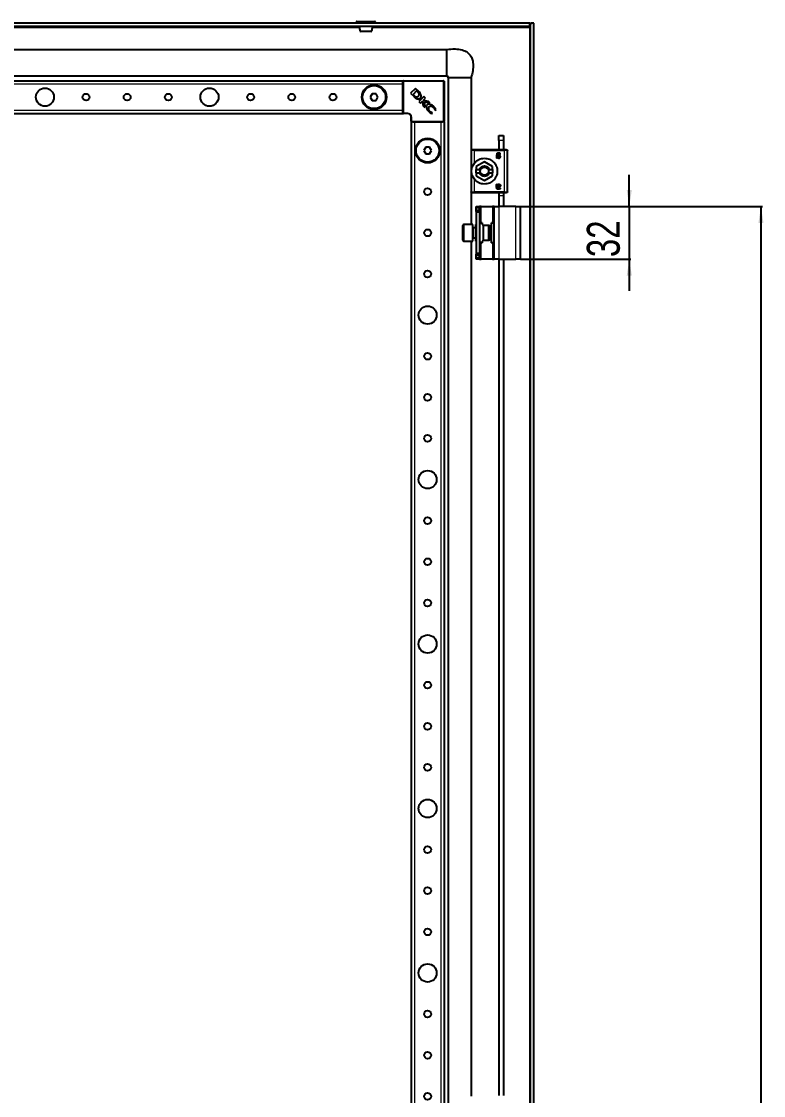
# Model space of a CAD drawing. Header units: millimetres. Extents: x -469 to 1511, y -1228 to 1043.
# Drawn here: x 1060 to 1511, y 203 to 856 of the extents above; entities that cross this region are included whole.
import ezdxf

# ---------------------------------------------------------------- set-up
doc = ezdxf.new("R2010")
doc.units = ezdxf.units.MM
doc.layers.add('FORMAT', color=7, linetype='Continuous')
doc.styles.add('SLDTEXTSTYLE0', font='TXT', dxfattribs={"width": 0.75})
doc.dimstyles.new('SLDDIMSTYLE0', dxfattribs={"dimtxt": 20, "dimasz": 10, "dimexe": 0, "dimexo": 0.0625, "dimgap": 5, "dimtad": 2, "dimdec": 1, "dimrnd": 1e-09, "dimzin": 12, "dimdsep": 46, "dimtxsty": 'SLDTEXTSTYLE0', "dimsah": 1, "dimcen": 0.09, "dimadec": 0, "dimazin": 3, "dimtfac": 1, "dimtofl": 0, "dimtmove": 0, "dimatfit": 3, "dimfxl": 0, "dimfrac": 2, "dimtolj": 1, "dimtzin": 12, "dimarcsym": 0})
doc.dimstyles.new('SLDDIMSTYLE1', dxfattribs={"dimtxt": 20, "dimasz": 10, "dimexe": 0, "dimexo": 0.0625, "dimgap": 5, "dimtad": 2, "dimdec": 1, "dimrnd": 1e-09, "dimzin": 12, "dimdsep": 46, "dimtxsty": 'SLDTEXTSTYLE0', "dimsah": 1, "dimcen": 0.09, "dimadec": 0, "dimazin": 3, "dimtfac": 1, "dimtmove": 0, "dimatfit": 0, "dimfxl": 0, "dimfrac": 2, "dimtolj": 1, "dimtzin": 12, "dimarcsym": 0})

# ---------------------------------------------------------------- blocks, each defined once
blk = doc.blocks.new('_D_5')
at = {"layer": 'FORMAT'}
for p, q in [((1363.44, 743.52), (1510.44, 743.52)), ((1509.44, 743.52), (1509.44, -988.48)), ((1363.44, -988.48), (1510.44, -988.48))]:
    blk.add_line(p, q, dxfattribs=at)
for points in [[(1509.44, 743.52), (1507.9, 733.52), (1510.98, 733.52)], [(1509.44, -988.48), (1510.98, -978.48), (1507.9, -978.48)]]:
    blk.add_solid(points, dxfattribs=at)
at = {"layer": 'FORMAT', "insert": (1483.66, -152.03), "char_height": 20, "attachment_point": 1, "rotation": 90, "style": 'SLDTEXTSTYLE0'}
blk.add_mtext('1732', dxfattribs=at)
blk = doc.blocks.new('_D_6')
at = {"layer": 'FORMAT'}
for p, q in [((1429.44, 743.52), (1429.44, 762.75)), ((1363.44, 743.52), (1430.44, 743.52)), ((1429.44, 743.52), (1429.44, 711.52)), ((1363.44, 711.52), (1430.44, 711.52)), ((1429.44, 711.52), (1429.44, 692.29))]:
    blk.add_line(p, q, dxfattribs=at)
for points in [[(1429.44, 743.52), (1430.98, 753.52), (1427.9, 753.52)], [(1429.44, 711.52), (1427.9, 701.52), (1430.98, 701.52)]]:
    blk.add_solid(points, dxfattribs=at)
at = {"layer": 'FORMAT', "insert": (1403.66, 712.74), "char_height": 20, "attachment_point": 1, "rotation": 90, "style": 'SLDTEXTSTYLE0'}
blk.add_mtext('32', dxfattribs=at)

msp = doc.modelspace()

# ---------------------------------------------------------------- linework, layer by layer
at = {"color": 7, "linetype": 'Continuous', "lineweight": 25}
for p, q in [((1263.68, 855.77), (1263.68, 855.02)), ((1263.93, 856.02), (1272.44, 856.02)), ((1272.44, 856.02), (1274.93, 856.02)), ((1275.18, 855.02), (1275.18, 855.77)), ((1369.13, 855.02), (779.73, 855.02)), ((1369.13, 853.02), (779.73, 853.02)), ((1369.04, 853.02), (1368.83, 852.42)), ((1369.13, 853.02), (1369.13, 855.02)), ((1371.43, 855.02), (1369.43, 855.02)), ((1369.43, -1099.98), (1369.43, 855.02)), ((1371.43, -1099.98), (1371.43, 855.02)), ((830.43, 839.02), (1318.43, 839.02)), ((830.43, 823.02), (1318.43, 823.02)), ((856.93, 820.02), (1291.93, 820.02)), ((1291.93, 819.72), (1291.93, 820.02)), ((1291.93, 819.07), (1291.93, 819.72)), ((1291.93, 818.02), (1291.93, 819.07)), ((1291.93, 802.02), (1291.93, 818.02)), ((1292.23, 820.02), (1316.63, 820.02)), ((1316.93, 819.72), (1316.93, 795.32)), ((1319.43, 822.02), (1319.43, -1066.98)), ((1333.43, 822.02), (1333.43, 777.7)), ((1273.28, 812.02), (1272.12, 810.02)), ((1272.12, 810.02), (1273.28, 808.02)), ((1275.59, 812.02), (1273.28, 812.02)), ((1276.74, 810.02), (1275.59, 812.02)), ((1275.59, 808.02), (1276.74, 810.02)), ((1299.54, 815.37), (1296.58, 812.41)), ((1296.58, 812.41), (1298.47, 810.53)), ((1300.24, 813.85), (1298.06, 811.67)), ((1298.06, 811.67), (1298.74, 811.01)), ((1298.47, 810.53), (1298.49, 810.51)), ((1301.53, 813.38), (1299.54, 815.37)), ((1300.98, 813.13), (1300.24, 813.85)), ((1304.54, 810.37), (1301.58, 807.41)), ((1305.59, 809.32), (1304.54, 810.37)), ((1273.28, 808.02), (1275.59, 808.02)), ((1301.58, 807.41), (1302.64, 806.35)), ((1302.64, 806.35), (1303.88, 807.6)), ((1303.88, 807.6), (1304.06, 804.94)), ((1304.06, 804.94), (1305.34, 803.65)), ((1304.2, 807.93), (1305.59, 809.32)), ((1307.47, 807.45), (1304.2, 807.93)), ((1305.17, 807.12), (1308.26, 806.65)), ((1305.34, 803.65), (1305.17, 807.12)), ((1308.26, 806.65), (1307.47, 807.45)), ((856.93, 800.02), (1291.93, 800.02)), ((1291.93, 800.97), (1291.93, 802.02)), ((1291.93, 800.32), (1291.93, 800.97)), ((1291.93, 800.02), (1291.93, 800.32)), ((1294.93, 800.02), (1292.23, 800.02)), ((1296.93, 795.32), (1296.93, 798.02)), ((1309.31, 800.02), (1309.82, 800.27)), ((1309.82, 800.27), (1309.71, 800.38)), ((1311.25, 802.22), (1311.39, 802.08)), ((1311.39, 802.08), (1312.07, 802.42)), ((1296.93, 795.02), (1296.93, -1039.98)), ((1296.93, 795.02), (1297.23, 795.02)), ((1297.88, 795.02), (1297.23, 795.02)), ((1297.88, 795.02), (1298.93, 795.02)), ((1298.93, 795.02), (1314.93, 795.02)), ((1314.93, 795.02), (1315.99, 795.02)), ((1316.63, 795.02), (1315.99, 795.02)), ((1316.63, 795.02), (1316.93, 795.02)), ((1316.93, 795.02), (1316.93, -1039.98)), ((1350.13, 786.72), (1353.13, 786.72)), ((1350.13, 783.72), (1350.13, 786.72)), ((1350.13, 783.72), (1350.13, 778.02)), ((1353.13, 786.72), (1353.13, 783.72)), ((1353.13, 783.72), (1353.13, 778.02)), ((1305.78, 779.52), (1304.62, 777.52)), ((1304.62, 777.52), (1305.78, 775.52)), ((1308.09, 779.52), (1305.78, 779.52)), ((1309.24, 777.52), (1308.09, 779.52)), ((1308.09, 775.52), (1309.24, 777.52)), ((1333.43, 777.52), (1333.43, 752.52)), ((1353.43, 778.02), (1335.43, 778.02)), ((1354.03, 778.02), (1353.78, 778.02)), ((1355.43, 752.52), (1355.43, 777.52)), ((1305.78, 775.52), (1308.09, 775.52)), ((1341.43, 770.74), (1336.48, 767.88)), ((1346.38, 767.88), (1341.43, 770.74)), ((1348.87, 774.98), (1348.87, 773.11)), ((1349.33, 773.11), (1349.33, 773.39)), ((1349.73, 773.09), (1349.33, 773.39)), ((1349.4, 774.73), (1349.4, 774.95)), ((1349.78, 774.73), (1349.4, 774.73)), ((1349.4, 774.37), (1349.83, 774.37)), ((1349.4, 773.79), (1349.4, 774.37)), ((1334.26, 768.15), (1335.77, 770.4)), ((1336.48, 767.88), (1336.48, 766.02)), ((1336.48, 764.02), (1336.48, 766.02)), ((1336.48, 766.02), (1338.44, 766.02)), ((1336.48, 764.02), (1336.48, 762.16)), ((1336.48, 764.02), (1338.44, 764.02)), ((1339.14, 766.02), (1338.44, 766.02)), ((1338.44, 764.02), (1339.14, 764.02)), ((1344.42, 766.02), (1343.72, 766.02)), ((1343.72, 764.02), (1344.42, 764.02)), ((1344.42, 766.02), (1346.38, 766.02)), ((1344.42, 764.02), (1346.38, 764.02)), ((1346.38, 766.02), (1346.38, 767.88)), ((1346.38, 766.02), (1346.38, 764.02)), ((1346.38, 762.16), (1346.38, 764.02)), ((1335.77, 759.64), (1334.26, 761.9)), ((1336.48, 762.16), (1341.43, 759.31)), ((1341.43, 759.31), (1346.38, 762.16)), ((1333.43, 752.35), (1333.43, 732.52)), ((1335.43, 752.02), (1353.43, 752.02)), ((1348.87, 755.06), (1348.87, 756.93)), ((1349.33, 756.93), (1349.33, 756.65)), ((1349.4, 755.67), (1349.4, 756.26)), ((1349.83, 755.67), (1349.4, 755.67)), ((1349.78, 755.32), (1349.4, 755.32)), ((1349.4, 755.32), (1349.4, 755.1)), ((1350.13, 752.09), (1350.13, 750.22)), ((1353.13, 752.09), (1353.13, 750.22)), ((1353.78, 752.02), (1354.03, 752.02)), ((1350.13, 750.22), (1350.13, 743.52)), ((1353.13, 750.22), (1353.13, 743.52)), ((1336.43, 743.52), (1338.43, 743.52)), ((1336.43, 742.52), (1336.43, 743.52)), ((1336.43, 741.52), (1336.43, 742.52)), ((1336.43, 740.52), (1336.43, 741.52)), ((1338.43, 740.52), (1336.43, 740.52)), ((1336.43, 740.52), (1336.43, 740.02)), ((1338.43, 740.02), (1336.43, 740.02)), ((1336.43, 740.02), (1336.43, 715.02)), ((1338.43, 743.52), (1338.43, 742.52)), ((1339.43, 743.52), (1338.43, 743.52)), ((1338.43, 741.52), (1338.43, 742.52)), ((1338.43, 741.52), (1338.43, 740.52)), ((1338.43, 740.52), (1338.43, 740.02)), ((1338.43, 740.02), (1338.43, 715.02)), ((1339.43, 743.52), (1346.43, 743.52)), ((1347.43, 743.52), (1346.43, 743.52)), ((1347.43, 743.52), (1350.43, 743.52)), ((1347.43, 711.52), (1347.43, 743.52)), ((1360.43, 743.52), (1350.43, 743.52)), ((1360.43, 743.52), (1363.43, 743.52)), ((1363.43, 711.52), (1363.43, 743.52)), ((1328.43, 725.27), (1328.43, 731.92)), ((1334.43, 732.52), (1329.03, 732.52)), ((1334.43, 724.96), (1334.43, 732.52)), ((1336.43, 732.52), (1335.93, 732.52)), ((1335.93, 732.52), (1335.93, 731.31)), ((1338.43, 733.52), (1339.43, 733.52)), ((1340.13, 733.52), (1339.43, 733.52)), ((1340.13, 733.52), (1340.13, 733.07)), ((1344.07, 732.02), (1340.93, 732.02)), ((1340.93, 723.02), (1340.93, 732.02)), ((1344.93, 731.52), (1344.07, 732.02)), ((1344.07, 723.02), (1344.07, 732.02)), ((1344.93, 723.52), (1344.93, 731.52)), ((1345.73, 721.52), (1345.73, 733.52)), ((1346.43, 733.52), (1345.73, 733.52)), ((1346.43, 733.52), (1347.43, 733.52)), ((1328.43, 723.12), (1328.43, 725.27)), ((1334.43, 722.52), (1334.43, 724.96)), ((1335.93, 730.52), (1334.68, 730.52)), ((1335.93, 731.31), (1335.93, 722.52)), ((1329.03, 722.52), (1334.43, 722.52)), ((1333.43, 722.52), (1333.43, 202.7)), ((1334.68, 724.52), (1335.93, 724.52)), ((1335.93, 722.52), (1336.43, 722.52)), ((1339.43, 721.52), (1338.43, 721.52)), ((1339.43, 721.52), (1340.13, 721.52)), ((1340.13, 721.97), (1340.13, 721.52)), ((1340.93, 723.02), (1344.07, 723.02)), ((1344.07, 723.02), (1344.93, 723.52)), ((1345.73, 721.52), (1346.43, 721.52)), ((1347.43, 721.52), (1346.43, 721.52)), ((1338.43, 715.02), (1336.43, 715.02)), ((1336.43, 715.02), (1336.43, 714.52)), ((1336.43, 713.52), (1336.43, 714.52)), ((1336.43, 714.52), (1338.43, 714.52)), ((1336.43, 712.52), (1336.43, 713.52)), ((1336.43, 711.52), (1336.43, 712.52)), ((1338.43, 715.02), (1338.43, 714.52)), ((1338.43, 714.52), (1338.43, 713.52)), ((1338.43, 712.52), (1338.43, 713.52)), ((1338.43, 712.52), (1338.43, 711.52)), ((1338.43, 711.52), (1336.43, 711.52)), ((1338.43, 711.52), (1339.43, 711.52)), ((1346.43, 711.52), (1339.43, 711.52)), ((1346.43, 711.52), (1347.43, 711.52)), ((1350.43, 711.52), (1347.43, 711.52)), ((1350.13, 711.52), (1350.13, 203.02)), ((1350.43, 711.52), (1360.43, 711.52)), ((1353.13, 711.52), (1353.13, 203.02)), ((1363.43, 711.52), (1360.43, 711.52))]:
    msp.add_line(p, q, dxfattribs=at)
at = {"color": 8, "linetype": 'Continuous', "lineweight": 18}
for p, q in [((1272.58, 855.77), (1263.68, 855.77)), ((1275.18, 855.77), (1272.58, 855.77)), ((883.4, 852.42), (1265.46, 852.42)), ((1273.4, 852.42), (1368.83, 852.42)), ((1368.83, 852.42), (1368.83, -1097.38)), ((856.93, 818.02), (1291.93, 818.02)), ((1292.23, 819.72), (1291.93, 819.72)), ((1292.23, 819.72), (1292.23, 820.02)), ((1292.23, 819.72), (1292.23, 800.32)), ((1316.63, 819.72), (1292.23, 819.72)), ((1316.63, 819.72), (1316.63, 820.02)), ((1316.63, 795.32), (1316.63, 819.72)), ((1316.63, 819.72), (1316.93, 819.72)), ((856.93, 802.02), (1291.93, 802.02)), ((1292.23, 800.32), (1291.93, 800.32)), ((1292.23, 800.32), (1294.93, 800.32)), ((1292.23, 800.02), (1292.23, 800.32)), ((1294.93, 800.02), (1294.93, 800.32)), ((1296.93, 798.02), (1297.23, 798.02)), ((1297.23, 798.02), (1297.23, 795.32)), ((1297.23, 795.32), (1296.93, 795.32)), ((1297.23, 795.32), (1316.63, 795.32)), ((1297.23, 795.02), (1297.23, 795.32)), ((1298.93, 795.02), (1298.93, -1039.98)), ((1314.93, 795.02), (1314.93, -1039.98)), ((1316.63, 795.02), (1316.63, 795.32)), ((1316.93, 795.32), (1316.63, 795.32)), ((1353.13, 783.72), (1350.13, 783.72)), ((1335.43, 770.08), (1335.43, 777.52)), ((1335.43, 777.52), (1353.43, 777.52)), ((1353.43, 777.52), (1353.43, 752.52)), ((1335.43, 752.52), (1335.43, 759.96)), ((1341.43, 762.52), (1341.43, 761.87)), ((1353.43, 752.52), (1335.43, 752.52)), ((1350.13, 750.22), (1353.13, 750.22)), ((1338.43, 742.52), (1336.43, 742.52)), ((1336.43, 741.52), (1338.43, 741.52)), ((1339.43, 733.52), (1339.43, 743.52)), ((1346.43, 743.52), (1346.43, 733.52)), ((1350.43, 711.52), (1350.43, 743.52)), ((1360.43, 711.52), (1360.43, 743.52)), ((1329.03, 732.52), (1329.03, 724.96)), ((1329.03, 724.96), (1329.03, 722.52)), ((1334.68, 730.52), (1334.68, 724.52)), ((1339.43, 711.52), (1339.43, 721.52)), ((1346.43, 721.52), (1346.43, 711.52)), ((1338.43, 713.52), (1336.43, 713.52)), ((1336.43, 712.52), (1338.43, 712.52))]:
    msp.add_line(p, q, dxfattribs=at)
at = {"color": 7, "linetype": 'Continuous', "lineweight": 25}
for centre, radius in [((1274.43, 810.02), 7.5), ((1274.43, 810.02), 7), ((1074.43, 810.02), 5.5), ((1099.43, 810.02), 2.1), ((1124.43, 810.02), 2.1), ((1149.43, 810.02), 2.1), ((1174.43, 810.02), 5.5), ((1199.43, 810.02), 2.1), ((1224.43, 810.02), 2.1), ((1249.43, 810.02), 2.1), ((1306.93, 777.52), 7.5), ((1306.93, 777.52), 7), ((1306.93, 752.52), 2.1), ((1306.93, 727.52), 2.1), ((1306.93, 702.52), 2.1), ((1306.93, 677.52), 5.5), ((1306.93, 652.52), 2.1), ((1306.93, 627.52), 2.1), ((1306.93, 602.52), 2.1), ((1306.93, 577.52), 5.5), ((1306.93, 552.52), 2.1), ((1306.93, 527.52), 2.1), ((1306.93, 502.52), 2.1), ((1306.93, 477.52), 5.5), ((1306.93, 452.52), 2.1), ((1306.93, 427.52), 2.1), ((1306.93, 402.52), 2.1), ((1306.93, 377.52), 5.5), ((1306.93, 352.52), 2.1), ((1306.93, 327.52), 2.1), ((1306.93, 302.52), 2.1), ((1306.93, 277.52), 5.5), ((1306.93, 252.52), 2.1), ((1306.93, 227.52), 2.1), ((1306.93, 202.52), 2.1)]:
    msp.add_circle(centre, radius, dxfattribs=at)
for centre, radius, start, end in [((1263.93, 855.77), 0.25, 90, 180), ((1274.93, 855.77), 0.25, 0, 90), ((1266.32, 850.52), 0.5, 195.24646, 270.04596), ((1272.54, 850.52), 0.5, 269.96367, 344.83397), ((1292.23, 819.72), 0.3, 90, 180), ((1316.63, 819.72), 0.3, 0, 90), ((1296.51, 808.95), 6.12, 36.98881, 43.07444), ((1298.32, 809.72), 4.87, 20.34448, 48.77765), ((1309.34, 802.95), 1.94, 143.30966, 232.34638), ((1308.94, 802.51), 1.97, 38.45405, 125.887), ((1292.23, 800.32), 0.3, 180, 270), ((1294.93, 798.02), 2, 0, 90), ((1297.23, 795.32), 0.3, 180, 270), ((1316.63, 795.32), 0.3, 270, 0), ((1329.03, 731.92), 0.6, 90, 180), ((1334.68, 730.77), 0.25, 180, 270), ((1329.03, 723.12), 0.6, 180, 270), ((1334.68, 724.27), 0.25, 90, 180)]:
    msp.add_arc(centre, radius, start, end, dxfattribs=at)
at = {"color": 8, "linetype": 'Continuous', "lineweight": 18}
msp.add_arc((1294.93, 798.02), 2.3, 0, 90, dxfattribs=at)
at = {"color": 7, "linetype": 'Continuous', "lineweight": 25}
for points, knots in [([(1265.41, 853.02), (1265.41, 852.89), (1265.43, 851.97), (1265.65, 851.11), (1265.84, 850.37)], [0, 0, 0, 0, 0.14185, 1, 1, 1, 1]), ([(1272.51, 850.02), (1272.52, 850.02), (1272.56, 850.02), (1272.28, 850.02), (1271.76, 850.02), (1271.04, 850.02), (1270.19, 850.02), (1269.13, 850.02), (1268.1, 850.02), (1267.22, 850.02), (1266.61, 850.02), (1266.31, 850.02), (1266.35, 850.02), (1266.36, 850.02)], [0, 0, 0, 0, 0.03384, 0.141254, 0.248698, 0.315774, 0.423314, 0.530846, 0.63821, 0.745706, 0.853372, 0.960917, 1, 1, 1, 1]), ([(1273.02, 850.37), (1273.21, 851.11), (1273.43, 851.97), (1273.45, 852.89), (1273.45, 853.02)], [0, 0, 0, 0, 0.85815, 1, 1, 1, 1]), ([(1368.83, 852.42), (1368.88, 852.58), (1368.93, 852.73), (1369.03, 852.96), (1369.08, 853.02), (1369.13, 853.02)], [0, 0, 0, 0, 0.5, 0.5, 1, 1, 1, 1]), ([(1369.43, 855.02), (1369.41, 854.64), (1369.37, 854.07), (1369.19, 853.5), (1369.13, 853.3)], [0, 0, 0, 0, 0.662931, 1, 1, 1, 1]), ([(1318.43, 839.02), (1320.16, 839.19), (1323.3, 839.49), (1327.63, 838.98), (1331.06, 837.55), (1333.27, 835.23), (1334.36, 832.47), (1334.68, 829.42), (1334.38, 825.86), (1333.77, 823.37), (1333.43, 822.02)], [0, 0, 0, 0, 0.1767131, 0.3209108, 0.4403077, 0.5483696, 0.6373998, 0.7388783, 0.8585434, 1, 1, 1, 1]), ([(1318.43, 839.02), (1318.43, 838.99), (1318.43, 838.93), (1318.43, 838.28), (1318.43, 836.82), (1318.43, 834.63), (1318.43, 832.63), (1318.43, 831.02), (1318.43, 829.41), (1318.43, 827.41), (1318.43, 825.23), (1318.43, 823.72), (1318.43, 823.32), (1318.43, 823.18)], [0, 0, 0, 0, 0.069165, 0.1363, 0.267291, 0.398282, 0.465417, 0.534583, 0.603748, 0.670883, 0.801874, 0.932865, 1, 1, 1, 1]), ([(1318.43, 823.18), (1318.53, 823.17), (1318.67, 823.15), (1318.83, 823.08), (1318.91, 823.03), (1318.97, 822.96), (1319.01, 822.89), (1319.04, 822.82), (1319.1, 822.64), (1319.27, 822.56), (1319.42, 822.33), (1319.45, 822.13), (1319.47, 822.02)], [0, 0, 0, 0, 0.146823, 0.202041, 0.247643, 0.28691, 0.323569, 0.360785, 0.40083, 0.628513, 0.79432, 1, 1, 1, 1]), ([(1319.43, 822.02), (1319.28, 822.25), (1319.02, 822.65), (1318.61, 822.91), (1318.43, 823.02)], [0, 0, 0, 0, 0.561561, 1, 1, 1, 1]), ([(1319.55, 822.02), (1319.58, 822.02), (1319.66, 822.02), (1320.11, 822.02), (1320.41, 822.02)], [0, 0, 0, 0, 0.350861, 1, 1, 1, 1]), ([(1298.49, 810.51), (1298.56, 810.43), (1298.72, 810.28), (1298.89, 810.13), (1298.97, 810.05)], [0, 0, 0, 0, 0.486421, 1, 1, 1, 1]), ([(1298.74, 811.01), (1298.94, 810.82), (1299.3, 810.47), (1299.84, 810.15), (1300.29, 810.08), (1300.63, 810.15), (1300.99, 810.34), (1301.2, 810.54), (1301.31, 810.64)], [0, 0, 0, 0, 0.2746757, 0.5030419, 0.607381, 0.7165791, 0.8434117, 1, 1, 1, 1]), ([(1298.97, 810.05), (1299.12, 809.91), (1299.39, 809.67), (1299.68, 809.46), (1299.82, 809.37)], [0, 0, 0, 0, 0.55183, 1, 1, 1, 1]), ([(1299.82, 809.37), (1300.02, 809.26), (1300.41, 809.06), (1301.04, 808.94), (1301.64, 808.98), (1302.17, 809.18), (1302.61, 809.54), (1302.9, 810.05), (1303.01, 810.71), (1302.93, 811.17), (1302.89, 811.41)], [0, 0, 0, 0, 0.138091, 0.265455, 0.384013, 0.496103, 0.605759, 0.71979, 0.847662, 1, 1, 1, 1]), ([(1301.31, 810.64), (1301.41, 810.74), (1301.57, 810.91), (1301.75, 811.19), (1301.85, 811.46), (1301.85, 811.79), (1301.69, 812.19), (1301.51, 812.47), (1301.4, 812.63)], [0, 0, 0, 0, 0.176808, 0.319231, 0.43938, 0.552395, 0.749205, 1, 1, 1, 1]), ([(1306.67, 805.36), (1306.53, 805.19), (1306.25, 804.86), (1306.09, 804.16), (1306.22, 803.29), (1306.78, 802.21), (1307.42, 801.52), (1307.79, 801.13)], [0, 0, 0, 0, 0.1305321, 0.2660311, 0.4239974, 0.666819, 1, 1, 1, 1]), ([(1310.84, 804.15), (1310.47, 804.48), (1309.77, 805.1), (1308.6, 805.65), (1307.66, 805.79), (1307.02, 805.63), (1306.79, 805.45), (1306.67, 805.36)], [0, 0, 0, 0, 0.315674, 0.58952, 0.813199, 0.909026, 1, 1, 1, 1]), ([(1310.48, 803.74), (1310.7, 803.48), (1311.07, 803.03), (1311.2, 802.46), (1311.25, 802.22)], [0, 0, 0, 0, 0.579608, 1, 1, 1, 1]), ([(1312.07, 802.42), (1311.89, 802.76), (1311.55, 803.39), (1311.06, 803.91), (1310.84, 804.15)], [0, 0, 0, 0, 0.5368, 1, 1, 1, 1]), ([(1307.79, 801.13), (1308.06, 800.88), (1308.52, 800.45), (1309.07, 800.15), (1309.31, 800.02)], [0, 0, 0, 0, 0.5776526, 1, 1, 1, 1]), ([(1309.71, 800.38), (1309.39, 800.52), (1308.82, 800.79), (1308.36, 801.22), (1308.15, 801.41)], [0, 0, 0, 0, 0.547643, 1, 1, 1, 1]), ([(1349.99, 776.02), (1349.84, 776.01), (1349.61, 776), (1349.33, 775.91), (1349.15, 775.79), (1349.01, 775.62), (1348.89, 775.35), (1348.88, 775.13), (1348.87, 774.98)], [0, 0, 0, 0, 0.2500888, 0.3824952, 0.5002586, 0.6221632, 0.7501335, 1, 1, 1, 1]), ([(1348.87, 773.11), (1348.87, 773.1), (1348.88, 773.08), (1348.89, 773.07), (1348.92, 773.04), (1348.99, 773.02), (1349.06, 773.02), (1349.1, 773.02)], [0, 0, 0, 0, 0.124881, 0.183376, 0.250934, 0.500336, 1, 1, 1, 1]), ([(1349.1, 773.02), (1349.15, 773.02), (1349.22, 773.02), (1349.29, 773.04), (1349.32, 773.06), (1349.33, 773.08), (1349.33, 773.1), (1349.33, 773.11)], [0, 0, 0, 0, 0.499718, 0.749437, 0.810587, 0.875078, 1, 1, 1, 1]), ([(1349.33, 773.39), (1349.46, 773.28), (1349.64, 773.11), (1349.92, 773), (1350.08, 772.97), (1350.17, 772.96), (1350.21, 772.96)], [0, 0, 0, 0, 0.499113, 0.749325, 0.874665, 1, 1, 1, 1]), ([(1349.4, 774.95), (1349.41, 775.03), (1349.41, 775.17), (1349.47, 775.34), (1349.55, 775.45), (1349.65, 775.53), (1349.78, 775.58), (1349.91, 775.61), (1350, 775.61), (1350.04, 775.61)], [0, 0, 0, 0, 0.250023, 0.382539, 0.499802, 0.620838, 0.749652, 0.874777, 1, 1, 1, 1]), ([(1350.12, 773.37), (1350.05, 773.38), (1349.91, 773.39), (1349.65, 773.53), (1349.5, 773.68), (1349.4, 773.79)], [0, 0, 0, 0, 0.249939, 0.499864, 1, 1, 1, 1]), ([(1351.17, 773.81), (1351.16, 773.88), (1351.15, 774.04), (1351.06, 774.26), (1350.9, 774.44), (1350.64, 774.6), (1350.25, 774.71), (1349.94, 774.72), (1349.78, 774.73)], [0, 0, 0, 0, 0.1250486, 0.2498861, 0.3708558, 0.4998199, 0.7496086, 1, 1, 1, 1]), ([(1349.83, 774.37), (1349.93, 774.37), (1350.11, 774.36), (1350.34, 774.3), (1350.48, 774.21), (1350.58, 774.11), (1350.63, 773.98), (1350.64, 773.89), (1350.64, 773.84)], [0, 0, 0, 0, 0.279652, 0.500248, 0.629485, 0.750186, 0.875763, 1, 1, 1, 1]), ([(1351.05, 775.52), (1351.05, 775.58), (1351.05, 775.66), (1350.98, 775.75), (1350.85, 775.84), (1350.52, 775.97), (1350.2, 776), (1349.99, 776.02)], [0, 0, 0, 0, 0.124693, 0.187182, 0.249773, 0.500039, 1, 1, 1, 1]), ([(1350.04, 775.61), (1350.2, 775.59), (1350.44, 775.56), (1350.7, 775.44), (1350.82, 775.37), (1350.89, 775.33), (1350.93, 775.32), (1350.95, 775.32)], [0, 0, 0, 0, 0.4987, 0.749508, 0.874949, 0.946783, 1, 1, 1, 1]), ([(1350.64, 773.84), (1350.63, 773.78), (1350.62, 773.68), (1350.56, 773.56), (1350.5, 773.49), (1350.41, 773.43), (1350.32, 773.4), (1350.22, 773.38), (1350.16, 773.38), (1350.12, 773.37)], [0, 0, 0, 0, 0.249168, 0.373635, 0.49939, 0.619394, 0.749656, 0.87477, 1, 1, 1, 1]), ([(1350.21, 772.96), (1350.33, 772.97), (1350.51, 772.98), (1350.74, 773.07), (1350.89, 773.16), (1351.02, 773.29), (1351.14, 773.5), (1351.16, 773.68), (1351.17, 773.81)], [0, 0, 0, 0, 0.25007, 0.379181, 0.500499, 0.62417, 0.750842, 1, 1, 1, 1]), ([(1350.95, 775.32), (1350.96, 775.32), (1350.97, 775.32), (1350.99, 775.33), (1351.01, 775.34), (1351.02, 775.37), (1351.04, 775.41), (1351.05, 775.45), (1351.05, 775.49), (1351.05, 775.51), (1351.05, 775.52)], [0, 0, 0, 0, 0.128825, 0.180169, 0.243397, 0.36986, 0.499864, 0.749649, 0.843476, 1, 1, 1, 1]), ([(1335.43, 759.96), (1335.15, 760.34), (1334.58, 761.09), (1334.02, 762.34), (1333.67, 763.62), (1333.54, 765.02), (1333.67, 766.43), (1334.02, 767.71), (1334.58, 768.95), (1335.15, 769.71), (1335.43, 770.08)], [0, 0, 0, 0, 0.125762, 0.25037, 0.375307, 0.500139, 0.62481, 0.749763, 0.874888, 1, 1, 1, 1]), ([(1348.87, 756.93), (1348.87, 756.94), (1348.88, 756.96), (1348.89, 756.98), (1348.92, 757), (1348.99, 757.02), (1349.06, 757.02), (1349.1, 757.02)], [0, 0, 0, 0, 0.124884, 0.186377, 0.250914, 0.500322, 1, 1, 1, 1]), ([(1349.99, 754.02), (1349.91, 754.02), (1349.76, 754.03), (1349.54, 754.06), (1349.33, 754.13), (1349.15, 754.25), (1349.01, 754.42), (1348.89, 754.69), (1348.88, 754.92), (1348.87, 755.06)], [0, 0, 0, 0, 0.125255, 0.250437, 0.383066, 0.500493, 0.622629, 0.75025, 1, 1, 1, 1]), ([(1349.1, 757.02), (1349.15, 757.02), (1349.21, 757.02), (1349.27, 757), (1349.3, 756.99), (1349.32, 756.98), (1349.33, 756.96), (1349.33, 756.94), (1349.33, 756.93)], [0, 0, 0, 0, 0.499162, 0.644242, 0.749698, 0.813605, 0.875217, 1, 1, 1, 1]), ([(1349.33, 756.65), (1349.46, 756.76), (1349.64, 756.93), (1349.96, 757.06), (1350.12, 757.07), (1350.21, 757.08)], [0, 0, 0, 0, 0.499364, 0.749701, 1, 1, 1, 1]), ([(1349.4, 756.26), (1349.5, 756.36), (1349.65, 756.52), (1349.88, 756.63), (1350.02, 756.66), (1350.09, 756.67), (1350.12, 756.67)], [0, 0, 0, 0, 0.499765, 0.749504, 0.874771, 1, 1, 1, 1]), ([(1349.4, 755.1), (1349.4, 755.05), (1349.41, 754.96), (1349.43, 754.83), (1349.47, 754.7), (1349.55, 754.59), (1349.65, 754.51), (1349.82, 754.44), (1349.95, 754.44), (1350.04, 754.43)], [0, 0, 0, 0, 0.125295, 0.250514, 0.383518, 0.50035, 0.621938, 0.750243, 1, 1, 1, 1]), ([(1351.17, 756.24), (1351.17, 756.2), (1351.16, 756.12), (1351.14, 755.96), (1351.06, 755.78), (1350.9, 755.6), (1350.63, 755.44), (1350.25, 755.33), (1349.94, 755.32), (1349.78, 755.32)], [0, 0, 0, 0, 0.062637, 0.125278, 0.250072, 0.374841, 0.499994, 0.749696, 1, 1, 1, 1]), ([(1350.64, 756.2), (1350.64, 756.15), (1350.63, 756.06), (1350.58, 755.93), (1350.48, 755.83), (1350.34, 755.74), (1350.11, 755.68), (1349.93, 755.67), (1349.83, 755.67)], [0, 0, 0, 0, 0.1244465, 0.2497948, 0.3699999, 0.4997343, 0.7199319, 1, 1, 1, 1]), ([(1351.05, 754.52), (1351.05, 754.49), (1351.05, 754.44), (1351.03, 754.36), (1350.98, 754.29), (1350.85, 754.2), (1350.52, 754.07), (1350.2, 754.04), (1349.99, 754.02)], [0, 0, 0, 0, 0.0626863, 0.1251726, 0.1876279, 0.2501847, 0.5003136, 1, 1, 1, 1]), ([(1350.04, 754.43), (1350.2, 754.45), (1350.51, 754.47), (1350.77, 754.68), (1350.93, 754.72), (1350.95, 754.73)], [0, 0, 0, 0, 0.498852, 0.946609, 1, 1, 1, 1]), ([(1350.12, 756.67), (1350.19, 756.66), (1350.29, 756.66), (1350.41, 756.61), (1350.49, 756.55), (1350.56, 756.48), (1350.61, 756.39), (1350.63, 756.3), (1350.64, 756.23), (1350.64, 756.2)], [0, 0, 0, 0, 0.2496231, 0.3771401, 0.499734, 0.6227303, 0.7498125, 0.8748762, 1, 1, 1, 1]), ([(1350.21, 757.08), (1350.33, 757.07), (1350.51, 757.06), (1350.74, 756.98), (1350.89, 756.88), (1351.02, 756.75), (1351.14, 756.54), (1351.16, 756.36), (1351.17, 756.24)], [0, 0, 0, 0, 0.25007, 0.379559, 0.500499, 0.624556, 0.750843, 1, 1, 1, 1]), ([(1350.95, 754.73), (1350.96, 754.73), (1350.97, 754.72), (1350.99, 754.71), (1351.01, 754.7), (1351.02, 754.68), (1351.05, 754.62), (1351.05, 754.56), (1351.05, 754.52)], [0, 0, 0, 0, 0.13107, 0.182437, 0.243796, 0.371388, 0.500442, 1, 1, 1, 1]), ([(1340.93, 732.02), (1340.76, 732.17), (1340.41, 732.48), (1340.21, 733.05), (1339.85, 733.35), (1339.51, 733.48), (1339.15, 733.45), (1338.81, 733.26), (1338.56, 732.9), (1338.47, 732.6), (1338.43, 732.45)], [0, 0, 0, 0, 0.185676, 0.371025, 0.466937, 0.562172, 0.656347, 0.751553, 0.873842, 1, 1, 1, 1]), ([(1338.43, 722.59), (1338.47, 722.44), (1338.56, 722.14), (1338.81, 721.78), (1339.15, 721.59), (1339.51, 721.56), (1339.85, 721.69), (1340.21, 721.99), (1340.41, 722.56), (1340.76, 722.87), (1340.93, 723.02)], [0, 0, 0, 0, 0.126158, 0.248447, 0.343653, 0.437828, 0.533063, 0.628975, 0.814324, 1, 1, 1, 1])]:
    msp.add_open_spline(points, degree=3, knots=knots, dxfattribs=at)
at = {"color": 8, "linetype": 'Continuous', "lineweight": 18}
msp.add_open_spline([(1265.88, 850.4), (1265.87, 850.4), (1265.82, 850.4), (1266.17, 850.4), (1266.87, 850.4), (1267.89, 850.4), (1269.08, 850.4), (1270.31, 850.4), (1271.29, 850.4), (1272.12, 850.4), (1272.72, 850.4), (1273.05, 850.4), (1273, 850.4), (1272.98, 850.4)], degree=3, knots=[0, 0, 0, 0, 0.038891, 0.14638, 0.253973, 0.361383, 0.468681, 0.576165, 0.683665, 0.750707, 0.858068, 0.965424, 1, 1, 1, 1], dxfattribs=at)
at = {"color": 7, "linetype": 'Continuous', "lineweight": 25}
for points in [[(1320.41, 822.02), (1320.74, 822.02), (1321.4, 822.02), (1322.38, 822.02), (1322.86, 822.02)], [(1322.86, 822.02), (1323.42, 822.02), (1324.55, 822.02), (1325.8, 822.02), (1326.43, 822.02)], [(1326.43, 822.02), (1327.06, 822.02), (1328.31, 822.02), (1329.44, 822.02), (1330, 822.02)], [(1330, 822.02), (1330.49, 822.02), (1331.46, 822.02), (1332.12, 822.02), (1332.45, 822.02)], [(1332.45, 822.02), (1332.74, 822.02), (1333.3, 822.02), (1333.39, 822.02), (1333.43, 822.02)], [(1333.93, 778.02), (1333.87, 778.01), (1333.74, 778), (1333.57, 777.88), (1333.45, 777.72), (1333.44, 777.59), (1333.43, 777.52)], [(1335.43, 778.02), (1335.24, 778.02), (1334.84, 778.02), (1334.35, 778.02), (1334, 778.02), (1333.95, 778.02), (1333.93, 778.02)], [(1354.93, 778.02), (1354.91, 778.02), (1354.86, 778.02), (1354.52, 778.02), (1354.02, 778.02), (1353.63, 778.02), (1353.43, 778.02)], [(1354.93, 778.02), (1355, 778.01), (1355.13, 778), (1355.29, 777.88), (1355.41, 777.72), (1355.42, 777.59), (1355.43, 777.52)], [(1335.43, 770.08), (1335.83, 770.5), (1336.62, 771.32), (1338.1, 772.19), (1339.72, 772.76), (1340.86, 772.84), (1341.43, 772.87)], [(1341.43, 772.87), (1342.46, 772.75), (1344.51, 772.52), (1347.13, 770.7), (1348.87, 768.11), (1349.49, 765.02), (1348.87, 761.94), (1347.13, 759.34), (1344.51, 757.52), (1342.46, 757.29), (1341.43, 757.17)], [(1338.44, 766.02), (1338.58, 766.32), (1338.84, 766.92), (1339.57, 767.62), (1340.45, 768.07), (1341.43, 768.22), (1342.42, 768.07), (1343.3, 767.62), (1344.02, 766.92), (1344.29, 766.32), (1344.42, 766.02)], [(1341.43, 761.87), (1341.1, 761.9), (1340.45, 761.96), (1339.57, 762.43), (1338.84, 763.12), (1338.58, 763.72), (1338.44, 764.02)], [(1339.14, 764.02), (1339.08, 764.18), (1338.96, 764.5), (1338.92, 765.02), (1338.96, 765.54), (1339.08, 765.86), (1339.14, 766.02)], [(1339.14, 766.02), (1339.26, 766.23), (1339.49, 766.66), (1340.05, 767.14), (1340.71, 767.46), (1341.19, 767.5), (1341.43, 767.52)], [(1341.43, 762.52), (1341.19, 762.54), (1340.71, 762.58), (1340.05, 762.9), (1339.49, 763.38), (1339.26, 763.81), (1339.14, 764.02)], [(1341.43, 767.52), (1341.67, 767.5), (1342.16, 767.46), (1342.82, 767.14), (1343.38, 766.66), (1343.61, 766.23), (1343.72, 766.02)], [(1344.42, 764.02), (1344.29, 763.72), (1344.02, 763.12), (1343.3, 762.43), (1342.42, 761.96), (1341.76, 761.9), (1341.43, 761.87)], [(1343.72, 764.02), (1343.61, 763.81), (1343.38, 763.38), (1342.82, 762.9), (1342.16, 762.58), (1341.67, 762.54), (1341.43, 762.52)], [(1343.72, 766.02), (1343.78, 765.86), (1343.9, 765.54), (1343.95, 765.02), (1343.9, 764.5), (1343.78, 764.18), (1343.72, 764.02)], [(1341.43, 757.17), (1340.86, 757.21), (1339.72, 757.28), (1338.1, 757.85), (1336.62, 758.72), (1335.83, 759.55), (1335.43, 759.96)], [(1333.93, 752.02), (1333.87, 752.03), (1333.74, 752.04), (1333.57, 752.16), (1333.45, 752.32), (1333.44, 752.46), (1333.43, 752.52)], [(1333.93, 752.02), (1333.95, 752.02), (1334, 752.02), (1334.35, 752.02), (1334.84, 752.02), (1335.24, 752.02), (1335.43, 752.02)], [(1353.43, 752.02), (1353.63, 752.02), (1354.02, 752.02), (1354.52, 752.02), (1354.86, 752.02), (1354.91, 752.02), (1354.93, 752.02)], [(1355.43, 752.52), (1355.42, 752.46), (1355.41, 752.32), (1355.29, 752.16), (1355.13, 752.04), (1355, 752.03), (1354.93, 752.02)]]:
    msp.add_open_spline(points, degree=3, dxfattribs=at)
at = {"color": 8, "linetype": 'Continuous', "lineweight": 18}
for points in [[(1335.43, 777.52), (1335.17, 777.52), (1334.65, 777.52), (1333.98, 777.52), (1333.52, 777.52), (1333.46, 777.52), (1333.43, 777.52)], [(1335.43, 778.02), (1335.43, 778.01), (1335.43, 778), (1335.43, 777.88), (1335.43, 777.72), (1335.43, 777.59), (1335.43, 777.52)], [(1353.43, 777.52), (1353.43, 777.59), (1353.43, 777.72), (1353.43, 777.88), (1353.43, 778), (1353.43, 778.01), (1353.43, 778.02)], [(1355.43, 777.52), (1355.4, 777.52), (1355.34, 777.52), (1354.88, 777.52), (1354.22, 777.52), (1353.69, 777.52), (1353.43, 777.52)], [(1333.43, 752.52), (1333.46, 752.52), (1333.52, 752.52), (1333.98, 752.52), (1334.65, 752.52), (1335.17, 752.52), (1335.43, 752.52)], [(1335.43, 752.52), (1335.43, 752.46), (1335.43, 752.32), (1335.43, 752.16), (1335.43, 752.04), (1335.43, 752.03), (1335.43, 752.02)], [(1353.43, 752.02), (1353.43, 752.03), (1353.43, 752.04), (1353.43, 752.16), (1353.43, 752.32), (1353.43, 752.46), (1353.43, 752.52)], [(1353.43, 752.52), (1353.69, 752.52), (1354.22, 752.52), (1354.88, 752.52), (1355.34, 752.52), (1355.4, 752.52), (1355.43, 752.52)]]:
    msp.add_open_spline(points, degree=3, dxfattribs=at)

# ---------------------------------------------------------------- dimensions: what is measured, and where the dimension line sits
at = {"layer": 'FORMAT'}
for base, p2, dimstyle, picture, middle in [((1429.44, 711.52), (1363.43, 711.52), 'SLDDIMSTYLE1', '_D_6', (1429.44, 727.52)), ((1509.44, -988.48), (1363.43, -988.48), 'SLDDIMSTYLE0', '_D_5', (1509.44, -122.48))]:
    dim = msp.add_linear_dim(base=base, p1=(1363.43, 743.52), p2=p2, angle=90, dimstyle=dimstyle, dxfattribs=at)
    dim.commit()
    dim.dimension.update_dxf_attribs({"geometry": picture, "text_midpoint": middle, "dimtype": 160})

doc.saveas('drawing.dxf')
